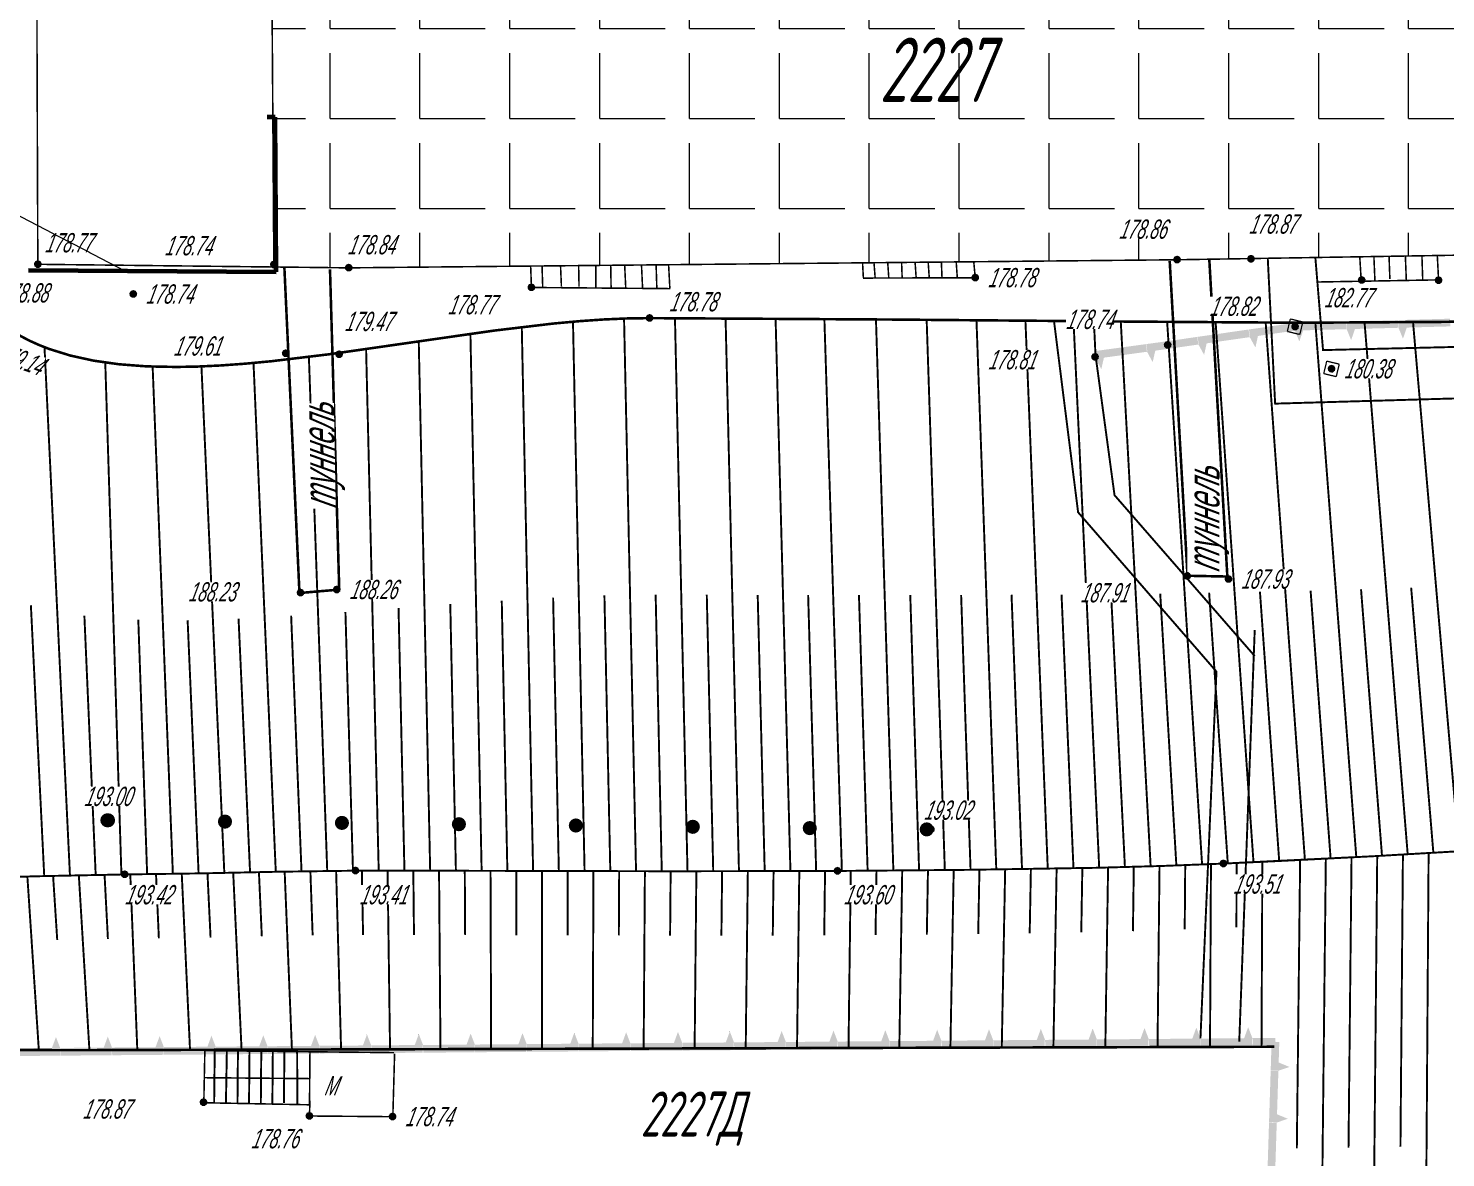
# Model space of a CAD drawing. Header units: millimetres. Extents: x 152217 to 562659, y 54507 to 219294.
# Drawn here: x 560015.8 to 560125.9, y 218945.5 to 219033.3 of the extents above; entities that cross this region are included whole.
import ezdxf

# ---------------------------------------------------------------- set-up
doc = ezdxf.new("R2010")
doc.units = ezdxf.units.MM
for name, pattern in [('Cплошная', [0]), ('Cплошная_0.50', [0]), ('Пунктирная 1_0.50', [0.5, 0, -0.5]), ('Штриховая 2_0.50', [2, 1, -1])]:
    doc.linetypes.add(name, pattern=pattern)
doc.layers.get('0').update_dxf_attribs({"lineweight": 18})
doc.layers.add('OSN', color=7, linetype='Continuous', lineweight=60)
doc.layers.add('Эл.кабель', color=2, linetype='Continuous', lineweight=50)
for name, color, linetype in [('Контур здания', 7, 'Continuous'), ('Рельеф', 7, 'Continuous'), ('Стенки подпорные отвес. (каменные_ бетонные_ железобетонные)', 7, 'Continuous'), ('Столбы железобетонные', 7, 'Continuous'), ('Фермы железобетонные', 7, 'Continuous')]:
    doc.layers.add(name, color=color, linetype=linetype)
doc.styles.get("Standard").update_dxf_attribs({"font": 'simplex.shx', "width": 0.6, "oblique": 15})

# ---------------------------------------------------------------- blocks, each defined once
blk = doc.blocks.new('26 - 108.1.1 опоры  жб d-1.0')
at = {"true_color": 0xffffff}
blk.add_hatch(color=7, dxfattribs=at).paths.add_polyline_path([(-0.00002, 0.5), (-0.25, 0.43302), (-0.43302, 0.25002), (-0.5, 0.00002), (-0.43302, -0.24998), (-0.25002, -0.433), (-0.00002, -0.5), (0.24998, -0.433), (0.433, -0.25), (0.5, 0), (0.433, 0.25), (0.25, 0.43302)])
at = {"color": 7, "linetype": 'Continuous', "lineweight": 0, "const_width": 0.1, "flags": 128}
for points in [[(0, 0.5), (0.191342, 0.46194), (0.353553, 0.353553), (0.46194, 0.191342), (0.5, 0), (0.46194, -0.191342), (0.353553, -0.353553), (0.191342, -0.46194), (0, -0.5), (-0.191342, -0.46194), (-0.353553, -0.353553), (-0.46194, -0.191342), (-0.5, 0), (-0.46194, 0.191342), (-0.353553, 0.353553), (-0.191342, 0.46194), (0, 0.5)], [(0, 0.05), (0.043301, 0.025), (0.043301, -0.025), (0, -0.05), (-0.043301, -0.025), (-0.043301, 0.025), (0, 0.05)]]:
    blk.add_lwpolyline(points, close=True, dxfattribs=at)
at = {"color": 7, "linetype": 'Continuous', "lineweight": 0, "true_color": 0xffffff, "const_width": 0.02, "flags": 128}
blk.add_lwpolyline([(0, 0.5), (-0.25, 0.433013), (-0.433013, 0.25), (-0.5, 0), (-0.433013, -0.25), (-0.25, -0.433013), (0, -0.5), (0.25, -0.433013), (0.433013, -0.25), (0.5, 0), (0.433013, 0.25), (0.25, 0.433013), (0, 0.5)], close=True, dxfattribs=at)
blk = doc.blocks.new('27 - 108.1.2 фермы  ж.б.')
blk.add_hatch(color=7).paths.add_polyline_path([(0, 0.05), (-0.05, 0), (0, -0.05), (0.05, 0)])
at = {"color": 7, "linetype": 'Continuous', "lineweight": 0, "const_width": 0.1, "flags": 128}
for points in [[(-0.5, 0.5), (-0.5, -0.5)], [(0.5, 0.5), (-0.5, 0.5)], [(0.5, -0.5), (0.5, 0.5)], [(-0.5, -0.5), (0.5, -0.5)]]:
    blk.add_lwpolyline(points, dxfattribs=at)
at = {"color": 7, "linetype": 'Continuous', "lineweight": 0, "const_width": 0.02, "flags": 128}
blk.add_lwpolyline([(0, 0.05), (-0.05, 0), (0, -0.05), (0.05, 0), (0, 0.05)], close=True, dxfattribs=at)
blk = doc.blocks.new('118 - 330 отм высот')
blk.add_hatch(color=7).paths.add_polyline_path([(0.098, 0.12), (0.002, 0.155), (-0.095, 0.121), (-0.146, 0.032), (-0.129, -0.069), (-0.05, -0.135), (0.052, -0.136), (0.131, -0.07), (0.149, 0.031)])
at = {"color": 7, "linetype": 'Continuous', "lineweight": 0, "const_width": 0.01, "flags": 128}
blk.add_lwpolyline([(0.098, 0.12), (0.002, 0.155), (-0.095, 0.121), (-0.146, 0.032), (-0.129, -0.069), (-0.05, -0.135), (0.052, -0.136), (0.131, -0.07), (0.149, 0.031), (0.098, 0.12)], close=True, dxfattribs=at)

msp = doc.modelspace()

# ---------------------------------------------------------------- hatches: boundary and pattern name
at = {"lineweight": 20}
h = msp.add_hatch(dxfattribs=at)
h.set_pattern_fill('ANGLE', color=1)
h.set_pattern_definition([(0, (551971.541, 214737.457), (0, 6.985), [5.08, -1.905]), (90, (551971.541, 214737.457), (-6.985, 4e-16), [5.08, -1.905])])
h.paths.add_polyline_path([(560034.5906, 219052.7808), (560034.8455, 219015.2052), (560035.0437, 219015.1323), (560035.1457, 219014.9543), (560035.1016, 219014.7086), (560040.3404, 219014.6488), (560040.4786, 219014.8865), (560040.6716, 219014.9561), (560040.8642, 219014.8853), (560041, 219014.6483), (560104.7145, 219015.2698), (560104.8568, 219015.5144), (560105.0499, 219015.584), (560105.2425, 219015.5132), (560105.377, 219015.2784), (560110.4734, 219015.3615), (560110.6002, 219015.5796), (560110.7933, 219015.6491), (560110.9859, 219015.5783), (560111.1043, 219015.3718), (560139.1158, 219015.8284), (560139.2593, 219016.0752), (560139.452, 219016.1446), (560139.5689, 219028.0433), (560139.4706, 219028.0436), (560139.3138, 219028.176), (560139.2788, 219028.3782), (560139.382, 219028.5556), (560139.5653, 219028.6217), (560139.0705, 219052.6829), (560138.9639, 219052.6832), (560138.6437, 219052.9536), (560123.4606, 219052.9451), (560123.4355, 219052.8051), (560123.2778, 219052.6737), (560123.0726, 219052.6743), (560122.7531, 219052.9441)])
h.paths.add_polyline_path([(560108.7372, 219048.3422), (560112.818, 219048.2588), (560112.8829, 219051.4328), (560108.8021, 219051.5162)], flags=24)
h.paths.add_polyline_path([(560085.4836, 219040.0887), (560090.3692, 219040.2374), (560090.2726, 219043.4105), (560085.387, 219043.2618)], flags=24)
h.paths.add_polyline_path([(560129.7043, 219049.5273), (560140.5302, 219049.5273), (560140.5302, 219052.6134), (560129.7043, 219052.6134)], flags=9)
h.paths.add_polyline_path([(560100.0188, 219016.0968), (560110.7467, 219016.0968), (560110.7467, 219019.1829), (560100.0188, 219019.1829)], flags=24)
h.paths.add_polyline_path([(560025.8667, 219049.5273), (560036.5947, 219049.5273), (560036.5947, 219052.6134), (560025.8667, 219052.6134)], flags=9)
h.paths.add_polyline_path([(560130.4864, 219026.7405), (560141.3123, 219026.7405), (560141.3123, 219029.8266), (560130.4864, 219029.8266)], flags=9)
h.paths.add_polyline_path([(560113.662, 219048.6522), (560124.4879, 219048.6522), (560124.4879, 219051.7383), (560113.662, 219051.7383)], flags=24)
h.paths.add_polyline_path([(560110.1303, 219016.4959), (560120.9562, 219016.4959), (560120.9562, 219019.5821), (560110.1303, 219019.5821)], flags=24)
h.paths.add_polyline_path([(560040.08, 219014.8909), (560051.0038, 219014.8909), (560051.0038, 219017.977), (560040.08, 219017.977)], flags=24)
h.paths.add_polyline_path([(560025.8638, 219014.8145), (560036.7877, 219014.8145), (560036.7877, 219017.9006), (560025.8638, 219017.9006)], flags=9)
at = {"layer": 'Стенки подпорные отвес. (каменные_ бетонные_ железобетонные)'}
for points in [[(560122.2828, 219009.9864), (560122.2642, 219009.9789), (560122.5857, 219009.1872), (560122.6057, 219009.1378), (560122.6231, 219009.1883), (560122.8667, 219009.8952), (560122.9015, 219009.996), (560122.9039, 219010.0031), (560126.2813, 219010.0941), (560126.2652, 219010.6939), (560122.2666, 219010.5862), (560122.2822, 219010.0064), (560122.2635, 219010.0059), (560122.2534, 219010.0056), (560122.2642, 219009.9789)], [(560106.7292, 219008.7079), (560106.7107, 219008.7052), (560106.7006, 219008.7038), (560106.7145, 219008.6785), (560107.1255, 219007.9294), (560107.1511, 219007.8827), (560107.1625, 219007.9347), (560107.3226, 219008.6652), (560107.3454, 219008.7693), (560107.3471, 219008.7766), (560110.6912, 219009.2581), (560110.6057, 219009.852), (560106.6465, 219009.282)], [(560110.7198, 219009.2622), (560110.7022, 219009.2526), (560110.7517, 219009.1717), (560110.9251, 219008.8879), (560110.7022, 219009.2526), (560111.1132, 219008.5035), (560111.1307, 219008.5132), (560111.1132, 219008.5035), (560111.1388, 219008.4568), (560111.1502, 219008.5089), (560111.3103, 219009.2393), (560111.3332, 219009.3435), (560111.3136, 219009.3477), (560111.3332, 219009.3435), (560111.3348, 219009.3508), (560114.2626, 219009.7723), (560114.1861, 219010.3037), (560114.1771, 219010.3662), (560110.6343, 219009.8561), (560110.7169, 219009.282), (560110.6984, 219009.2794), (560110.6884, 219009.2779), (560110.7022, 219009.2526)], [(560114.2274, 219009.7894), (560114.2281, 219009.7655), (560114.2293, 219009.7187), (560114.2295, 219009.7124), (560114.5309, 219008.9702), (560114.5509, 219008.9208), (560114.5683, 219008.9712), (560114.8119, 219009.6781), (560114.8466, 219009.779), (560114.8491, 219009.7861), (560118.2265, 219009.8771), (560118.2103, 219010.4769), (560114.2118, 219010.3692)], [(560118.2548, 219009.8979), (560118.2361, 219009.8974), (560118.226, 219009.8971), (560118.2368, 219009.8704), (560118.2766, 219009.7841), (560118.416, 219009.4822), (560118.2368, 219009.8704), (560118.5583, 219009.0787), (560118.5783, 219009.0293), (560118.5957, 219009.0797), (560118.8393, 219009.7866), (560118.8741, 219009.8875), (560118.8765, 219009.8946), (560122.2539, 219009.9856), (560122.2377, 219010.5854), (560118.2392, 219010.4777)], [(560098.7457, 219007.602), (560098.7492, 219007.5757), (560098.7511, 219007.5624), (560098.7552, 219007.532), (560098.756, 219007.5258), (560099.136, 219006.8205), (560099.1613, 219006.7736), (560099.1731, 219006.8256), (560099.1536, 219006.83), (560099.1731, 219006.8256), (560099.3387, 219007.5548), (560099.3624, 219007.6587), (560099.364, 219007.666), (560102.7118, 219008.1221), (560102.6308, 219008.7166), (560098.6674, 219008.1767)], [(560104.3164, 219008.6434), (560104.3243, 219008.5887), (560104.3591, 219008.3465), (560106.7035, 219008.684), (560106.618, 219009.2779), (560104.2748, 219008.9405), (560102.6594, 219008.7205), (560102.7376, 219008.1458), (560102.7381, 219008.1421), (560102.7403, 219008.1259), (560102.7376, 219008.1458), (560102.7191, 219008.1432), (560102.7091, 219008.1419), (560102.7227, 219008.1165), (560103.128, 219007.3643), (560103.1456, 219007.3738), (560103.128, 219007.3643), (560103.1532, 219007.3173), (560103.1651, 219007.3693), (560103.3307, 219008.0985), (560103.3543, 219008.2025), (560103.356, 219008.2098), (560104.3569, 219008.3461), (560104.3238, 219008.5886)], [(560106.2318, 218954.7377), (560102.8533, 218954.7099), (560102.8582, 218954.11), (560106.8581, 218954.1428), (560106.8533, 218954.7228), (560106.8721, 218954.7229), (560106.8822, 218954.723), (560106.8719, 218954.75), (560106.5653, 218955.5475), (560106.5462, 218955.5973), (560106.5278, 218955.5472), (560106.2711, 218954.8449), (560106.2344, 218954.7447)], [(560110.8821, 218954.7559), (560110.9008, 218954.756), (560110.9109, 218954.7561), (560110.9006, 218954.783), (560110.594, 218955.5805), (560110.5754, 218955.5734), (560110.594, 218955.5805), (560110.5749, 218955.6303), (560110.5566, 218955.5802), (560110.2998, 218954.878), (560110.2631, 218954.7778), (560110.2606, 218954.7708), (560106.882, 218954.743), (560106.887, 218954.143), (560110.8868, 218954.1759)], [(560018.2213, 218953.9951), (560018.24, 218953.9953), (560018.2502, 218953.9954), (560018.2398, 218954.0223), (560017.9333, 218954.8198), (560017.9146, 218954.8126), (560017.9333, 218954.8198), (560017.9141, 218954.8696), (560017.8958, 218954.8195), (560017.639, 218954.1173), (560017.6024, 218954.0171), (560017.6212, 218954.0102), (560017.6024, 218954.0171), (560017.5998, 218954.01), (560014.2213, 218953.9823), (560014.2262, 218953.3823), (560018.2261, 218953.4152)], [(560021.6285, 218954.0431), (560018.25, 218954.0154), (560018.2549, 218953.4154), (560022.2548, 218953.4482), (560022.25, 218954.0282), (560022.2688, 218954.0284), (560022.2789, 218954.0284), (560022.2686, 218954.0554), (560021.962, 218954.8529), (560021.9429, 218954.9027), (560021.9245, 218954.8526), (560021.6678, 218954.1503), (560021.6311, 218954.0501)], [(560026.2788, 218954.0613), (560026.2975, 218954.0614), (560026.3076, 218954.0615), (560026.2973, 218954.0885), (560026.2591, 218954.1754), (560026.223, 218954.2577), (560026.2973, 218954.0885), (560025.9907, 218954.886), (560025.9716, 218954.9358), (560025.9533, 218954.8857), (560025.6965, 218954.1834), (560025.6598, 218954.0832), (560025.6573, 218954.0762), (560022.2787, 218954.0484), (560022.2837, 218953.4485), (560026.2835, 218953.4813)], [(560029.686, 218954.1093), (560026.3075, 218954.0815), (560026.3124, 218953.4815), (560030.3123, 218953.5144), (560030.3075, 218954.0944), (560030.3262, 218954.0945), (560030.3364, 218954.0946), (560030.326, 218954.1215), (560030.0195, 218954.919), (560030.0003, 218954.9688), (560029.982, 218954.9187), (560029.7252, 218954.2165), (560029.6886, 218954.1163)], [(560034.3362, 218954.1274), (560034.3361, 218954.1468), (560034.3361, 218954.1474), (560034.3362, 218954.1274), (560034.355, 218954.1276), (560034.3651, 218954.1277), (560034.3547, 218954.1546), (560034.0482, 218954.9521), (560034.0295, 218954.9449), (560034.0482, 218954.9521), (560034.029, 218955.0019), (560034.0107, 218954.9518), (560033.7539, 218954.2496), (560033.7173, 218954.1494), (560033.7147, 218954.1423), (560030.3362, 218954.1146), (560030.3411, 218953.5146), (560034.341, 218953.5475)], [(560037.7435, 218954.1754), (560034.3649, 218954.1477), (560034.3699, 218953.5477), (560038.3697, 218953.5805), (560038.365, 218954.1605), (560038.3837, 218954.1607), (560038.3938, 218954.1607), (560038.3835, 218954.1877), (560038.0769, 218954.9852), (560038.0578, 218955.035), (560038.0395, 218954.9849), (560037.7827, 218954.2826), (560037.746, 218954.1825)], [(560042.3937, 218954.1936), (560042.4124, 218954.1937), (560042.4226, 218954.1938), (560042.4122, 218954.2208), (560042.1056, 218955.0183), (560042.087, 218955.0111), (560042.0682, 218955.018), (560041.8114, 218954.3157), (560041.7748, 218954.2155), (560041.7722, 218954.2085), (560038.3937, 218954.1807), (560038.3986, 218953.5808), (560042.3985, 218953.6136)], [(560042.0682, 218955.018), (560042.087, 218955.0111), (560042.1056, 218955.0183), (560042.0865, 218955.0681)], [(560045.8009, 218954.2416), (560042.4224, 218954.2138), (560042.4273, 218953.6138), (560046.4272, 218953.6467), (560046.4224, 218954.2267), (560046.4411, 218954.2268), (560046.4513, 218954.2269), (560046.4409, 218954.2538), (560046.4223, 218954.2467), (560046.4409, 218954.2538), (560046.4028, 218954.3408), (560046.269, 218954.6453), (560046.4409, 218954.2538), (560046.1344, 218955.0513), (560046.1157, 218955.0442), (560046.0969, 218955.051), (560045.8401, 218954.3488), (560045.8035, 218954.2486)], [(560046.0969, 218955.051), (560046.1157, 218955.0442), (560046.1344, 218955.0513), (560046.1152, 218955.1011)], [(560050.4511, 218954.2597), (560050.4699, 218954.2599), (560050.48, 218954.26), (560050.4697, 218954.2869), (560050.4315, 218954.3738), (560050.2977, 218954.6784), (560050.4697, 218954.2869), (560050.1631, 218955.0844), (560050.144, 218955.1342), (560050.1256, 218955.0841), (560049.8689, 218954.3819), (560049.8322, 218954.2817), (560049.8296, 218954.2746), (560046.4511, 218954.2469), (560046.456, 218953.6469), (560050.4559, 218953.6798)], [(560053.8584, 218954.3077), (560050.4798, 218954.28), (560050.4848, 218953.68), (560054.4846, 218953.7128), (560054.4799, 218954.2928), (560054.4986, 218954.293), (560054.5087, 218954.293), (560054.4984, 218954.32), (560054.4602, 218954.4069), (560054.3265, 218954.7115), (560054.4984, 218954.32), (560054.1918, 218955.1175), (560054.1727, 218955.1673), (560054.1544, 218955.1172), (560053.8976, 218954.4149), (560053.8609, 218954.3148)], [(560058.5086, 218954.3259), (560058.5273, 218954.326), (560058.5375, 218954.3261), (560058.5271, 218954.3531), (560058.5084, 218954.3459), (560058.5271, 218954.3531), (560058.4889, 218954.44), (560058.3552, 218954.7446), (560058.5271, 218954.3531), (560058.2206, 218955.1506), (560058.2019, 218955.1434), (560058.1831, 218955.1503), (560057.9263, 218954.448), (560057.8897, 218954.3478), (560057.8871, 218954.3408), (560054.5086, 218954.313), (560054.5135, 218953.7131), (560058.5134, 218953.7459)], [(560058.1831, 218955.1503), (560058.2019, 218955.1434), (560058.2206, 218955.1506), (560058.2014, 218955.2004)], [(560061.9158, 218954.3739), (560058.5373, 218954.3461), (560058.5422, 218953.7461), (560062.5421, 218953.779), (560062.5373, 218954.359), (560062.5561, 218954.3591), (560062.5662, 218954.3592), (560062.5558, 218954.3861), (560062.5177, 218954.4731), (560062.3839, 218954.7776), (560062.5558, 218954.3861), (560062.2493, 218955.1836), (560062.2301, 218955.2334), (560062.2118, 218955.1833), (560061.955, 218954.4811), (560061.9184, 218954.3809)], [(560066.5661, 218954.392), (560066.5848, 218954.3922), (560066.5949, 218954.3923), (560066.5846, 218954.4192), (560066.278, 218955.2167), (560066.2589, 218955.2665), (560066.2406, 218955.2164), (560065.9838, 218954.5142), (560065.9471, 218954.414), (560065.9659, 218954.4071), (560065.9471, 218954.414), (560065.9446, 218954.4069), (560062.566, 218954.3792), (560062.571, 218953.7792), (560066.5708, 218953.8121)], [(560069.9733, 218954.44), (560066.5948, 218954.4123), (560066.5997, 218953.8123), (560070.5996, 218953.8451), (560070.5948, 218954.4251), (560070.6135, 218954.4253), (560070.6237, 218954.4253), (560070.6133, 218954.4523), (560070.5946, 218954.4451), (560070.6133, 218954.4523), (560070.3067, 218955.2498), (560070.2881, 218955.2426), (560070.2693, 218955.2495), (560070.0125, 218954.5472), (560069.9759, 218954.4471)], [(560070.2693, 218955.2495), (560070.2881, 218955.2426), (560070.3067, 218955.2498), (560070.2876, 218955.2996)], [(560074.6235, 218954.4582), (560074.6422, 218954.4583), (560074.6524, 218954.4584), (560074.642, 218954.4854), (560074.6234, 218954.4782), (560074.642, 218954.4854), (560074.3355, 218955.2829), (560074.3163, 218955.3327), (560074.298, 218955.2826), (560074.0412, 218954.5803), (560074.0046, 218954.4801), (560074.002, 218954.4731), (560070.6235, 218954.4453), (560070.6284, 218953.8454), (560074.6283, 218953.8782)], [(560078.0307, 218954.5062), (560074.6522, 218954.4784), (560074.6571, 218953.8784), (560078.657, 218953.9113), (560078.6522, 218954.4913), (560078.671, 218954.4914), (560078.6811, 218954.4915), (560078.6708, 218954.5184), (560078.3642, 218955.3159), (560078.3451, 218955.3657), (560078.3267, 218955.3156), (560078.3455, 218955.3088), (560078.3267, 218955.3156), (560078.07, 218954.6134), (560078.0333, 218954.5132)], [(560082.681, 218954.5243), (560082.6997, 218954.5245), (560082.7098, 218954.5246), (560082.6995, 218954.5515), (560082.6808, 218954.5443), (560082.6995, 218954.5515), (560082.3929, 218955.349), (560082.3738, 218955.3988), (560082.3555, 218955.3487), (560082.0987, 218954.6465), (560082.062, 218954.5463), (560082.0808, 218954.5394), (560082.062, 218954.5463), (560082.0595, 218954.5392), (560078.6809, 218954.5115), (560078.6859, 218953.9115), (560082.6857, 218953.9444)], [(560086.0882, 218954.5723), (560082.7097, 218954.5446), (560082.7146, 218953.9446), (560086.7145, 218953.9774), (560086.7097, 218954.5574), (560086.7284, 218954.5576), (560086.7386, 218954.5576), (560086.7282, 218954.5846), (560086.4217, 218955.3821), (560086.4025, 218955.4319), (560086.3842, 218955.3818), (560086.403, 218955.3749), (560086.3842, 218955.3818), (560086.1274, 218954.6795), (560086.0908, 218954.5794)], [(560090.7384, 218954.5905), (560090.7572, 218954.5906), (560090.7673, 218954.5907), (560090.7569, 218954.6177), (560090.4504, 218955.4152), (560090.4312, 218955.465), (560090.4129, 218955.4149), (560090.1561, 218954.7126), (560090.1195, 218954.6124), (560090.1169, 218954.6054), (560086.7384, 218954.5776), (560086.7433, 218953.9777), (560090.7432, 218954.0105)], [(560094.1457, 218954.6385), (560090.7671, 218954.6107), (560090.7721, 218954.0107), (560094.7719, 218954.0436), (560094.7672, 218954.6236), (560094.7859, 218954.6237), (560094.796, 218954.6238), (560094.7857, 218954.6507), (560094.7475, 218954.7377), (560094.7114, 218954.82), (560094.7857, 218954.6507), (560094.4791, 218955.4482), (560094.46, 218955.498), (560094.4417, 218955.4479), (560094.4604, 218955.4411), (560094.4417, 218955.4479), (560094.1849, 218954.7457), (560094.1482, 218954.6455)], [(560098.7959, 218954.6566), (560098.8146, 218954.6568), (560098.8248, 218954.6569), (560098.8144, 218954.6838), (560098.7957, 218954.6766), (560098.8144, 218954.6838), (560098.5078, 218955.4813), (560098.4887, 218955.5311), (560098.4704, 218955.481), (560098.2136, 218954.7788), (560098.177, 218954.6786), (560098.1744, 218954.6715), (560094.7959, 218954.6438), (560094.8008, 218954.0438), (560098.8007, 218954.0767)], [(560102.8246, 218954.6897), (560102.8433, 218954.6899), (560102.8535, 218954.6899), (560102.8431, 218954.7169), (560102.8245, 218954.7097), (560102.8431, 218954.7169), (560102.5366, 218955.5144), (560102.5179, 218955.5072), (560102.5366, 218955.5144), (560102.5174, 218955.5642), (560102.4991, 218955.5141), (560102.2423, 218954.8118), (560102.2057, 218954.7117), (560102.2031, 218954.7046), (560098.8246, 218954.6769), (560098.8295, 218954.0769), (560102.8294, 218954.1097)], [(560112.3862, 218954.1882), (560112.3257, 218952.2841), (560112.9054, 218952.2657), (560112.9048, 218952.247), (560112.9045, 218952.2369), (560112.9318, 218952.2461), (560112.9254, 218952.2651), (560112.9318, 218952.2461), (560113.0202, 218952.2808), (560113.296, 218952.389), (560112.9318, 218952.2461), (560113.7409, 218952.5206), (560113.7914, 218952.5377), (560113.7421, 218952.558), (560113.0507, 218952.8427), (560112.952, 218952.8833), (560112.9451, 218952.8861), (560112.9958, 218954.4812), (560112.6959, 218954.4907), (560112.6935, 218954.7907), (560110.9108, 218954.7761), (560110.9157, 218954.1761)], [(560112.7974, 218948.2383), (560112.8039, 218948.2193), (560112.8923, 218948.254), (560113.168, 218948.3622), (560112.8039, 218948.2193), (560113.613, 218948.4938), (560113.6635, 218948.5109), (560113.6142, 218948.5312), (560112.9228, 218948.8158), (560112.8241, 218948.8565), (560112.8172, 218948.8593), (560112.9245, 218952.2362), (560112.3248, 218952.2553), (560112.1977, 218948.2573), (560112.7775, 218948.2389), (560112.7959, 218948.2383), (560112.7974, 218948.2383), (560112.7775, 218948.2389), (560112.7769, 218948.2202), (560112.7765, 218948.21), (560112.8039, 218948.2193), (560112.7974, 218948.2383)], [(560112.6495, 218944.2121), (560112.6489, 218944.1933), (560112.6486, 218944.1832), (560112.6759, 218944.1925), (560113.4851, 218944.4669), (560113.5356, 218944.4841), (560113.4863, 218944.5044), (560112.7948, 218944.789), (560112.6962, 218944.8296), (560112.6892, 218944.8325), (560112.7965, 218948.2094), (560112.1968, 218948.2285), (560112.0698, 218944.2305)]]:
    msp.add_hatch(color=7, dxfattribs=at).paths.add_polyline_path(points)

# ---------------------------------------------------------------- linework, layer by layer
at = {"layer": 'OSN', "color": 6}
msp.add_line((560034.9394, 219026.35), (560034.3316, 219026.3455), dxfattribs=at)
at = {"layer": 'Контур здания', "color": 7, "linetype": 'Cплошная_0.50', "lineweight": 0, "const_width": 0.12, "flags": 128}
msp.add_lwpolyline([(560016.5047, 219014.9209), (560040.6682, 219014.6451), (560105.0464, 219015.2731), (560139.4489, 219015.8338), (560139.5716, 219028.3142), (560139.0649, 219052.9538), (560123.1736, 219052.9449), (560016.3687, 219052.7471), (560016.5047, 219014.9209)], close=True, dxfattribs=at)
for points in [[(560034.8476, 219014.8921), (560034.5902, 219052.8463)], [(560080.6679, 219013.8494), (560080.6029, 219015.0743)], [(560089.2458, 219015.1507), (560089.3602, 219013.8755), (560080.6388, 219013.8485)], [(560081.4891, 219015.0899), (560081.585, 219013.8576)], [(560082.5607, 219015.0611), (560082.6405, 219013.898)], [(560083.6397, 219015.0631), (560083.6812, 219013.8765)], [(560084.6878, 219015.0725), (560084.7676, 219013.9094)], [(560085.705, 219015.0894), (560085.7848, 219013.9263)], [(560086.7296, 219015.1371), (560086.7798, 219013.8505)], [(560087.8865, 219015.0551), (560087.9663, 219013.892)], [(560115.9654, 219013.5441), (560125.3725, 219013.7097), (560125.2745, 219015.6067)], [(560119.2453, 219015.5524), (560119.3622, 219013.6245)], [(560120.3469, 219015.525), (560120.426, 219013.659)], [(560121.5225, 219015.5854), (560121.5885, 219013.7752)], [(560122.7918, 219015.5968), (560122.8648, 219013.7058)], [(560124.08, 219015.5773), (560124.1401, 219013.7422)], [(560054.8706, 219013.1212), (560054.8097, 219014.7662)], [(560055.6939, 219014.7819), (560055.7474, 219013.106)], [(560057.1318, 219014.7948), (560057.2001, 219013.1806)], [(560058.5388, 219014.8152), (560058.569, 219013.1775)], [(560059.8768, 219014.8196), (560059.8773, 219013.0586)], [(560061.0299, 219014.8684), (560061.0612, 219013.1)], [(560062.1139, 219014.9012), (560062.1994, 219013.0872)], [(560063.421, 219014.913), (560063.5066, 219013.099)], [(560064.5593, 219014.9002), (560064.614, 219013.0936)], [(560065.627, 219013.042), (560065.5288, 219014.9243)], [(560054.8633, 219013.1189), (560065.6649, 219013.0297)], [(560044.181, 218953.6495), (560029.4864, 218953.8084), (560029.4069, 218949.7574)], [(560037.6555, 218953.6551), (560037.62, 218949.5727)], [(560044.1015, 218948.8043), (560044.2337, 218953.5624)], [(560037.62, 218951.6317), (560029.4196, 218951.7027)], [(560029.3275, 218949.7574), (560037.5883, 218949.5986)], [(560037.6107, 218948.7266), (560037.6614, 218949.9255)], [(560044.0723, 218948.6727), (560037.6107, 218948.7266)]]:
    msp.add_lwpolyline(points, dxfattribs=at)
at = {"layer": 'Рельеф', "color": 7, "linetype": 'Cплошная_0.50', "lineweight": 0, "const_width": 0.15, "flags": 128}
for points in [[(559965.6628, 219034.6393), (559965.6692, 219034.5502), (559965.695, 219034.1948), (559966.3529, 219025.4255), (559966.7735, 219020.5004), (559967.188, 219016.3127), (559967.7023, 219012.0241), (559968.2372, 219008.5405), (559968.9177, 219004.8464), (559969.5509, 219001.7658), (559970.3976, 218998.2206), (559970.8408, 218996.6027), (559971.3012, 218995.0731), (559971.8641, 218993.3876), (559972.4557, 218991.8058), (559973.0783, 218990.3221), (559973.7333, 218988.933), (559974.4665, 218987.5486), (559975.3107, 218986.1045), (559976.2587, 218984.6131), (559977.2998, 218983.091), (559978.3199, 218981.692), (559979.3929, 218980.3022), (559980.5032, 218978.9421), (559981.6312, 218977.6356), (559982.7153, 218976.4501), (559983.7751, 218975.3604), (559984.7896, 218974.3878), (559985.7388, 218973.5518), (559986.6672, 218972.8164), (559987.659, 218972.1113), (559988.7094, 218971.4401), (559989.8128, 218970.8064), (559990.9226, 218970.2335), (559992.0694, 218969.7022), (559993.2462, 218969.2158), (559994.4456, 218968.7774), (559995.6458, 218968.394), (559996.8524, 218968.063), (559998.0573, 218967.7863), (559999.2526, 218967.5661), (560000.4922, 218967.4136), (560002.0676, 218967.3021), (560003.9859, 218967.2312), (560006.265, 218967.2), (560010.2176, 218967.2236), (560015.434, 218967.3318), (560017.1388, 218967.3753), (560023.2545, 218967.4998), (560029.2321, 218967.5835), (560032.1563, 218967.6458), (560035.2093, 218967.7106), (560041.187, 218967.7924), (560051.3355, 218967.782), (560053.7985, 218967.7752), (560065.8245, 218967.7477), (560078.6532, 218967.7722), (560081.4007, 218967.794), (560088.6535, 218967.8569), (560098.6531, 218968.014), (560103.8369, 218968.1571), (560108.6452, 218968.3436), (560120.2037, 218968.9103), (560126.8397, 218969.2962), (560132.4347, 218969.68), (560137.8444, 218970.1461), (560139.9412, 218970.3764), (560141.6296, 218970.6047), (560144.8745, 218971.1807), (560148.1357, 218971.916), (560151.3851, 218972.8067), (560154.5317, 218973.8302), (560156.09, 218974.4019), (560157.6007, 218975.0016), (560159.0579, 218975.6271), (560160.4564, 218976.2762), (560161.8659, 218976.9817), (560163.3, 218977.7487), (560164.7402, 218978.5675), (560166.1681, 218979.4276), (560167.6102, 218980.3472), (560169.0031, 218981.2884), (560170.3309, 218982.2404), (560171.5804, 218983.1937), (560172.8188, 218984.2062), (560173.9429, 218985.201), (560174.9436, 218986.1698), (560175.8142, 218987.1064), (560176.5817, 218988.0469), (560177.315, 218989.0756), (560178.0164, 218990.1955), (560178.689, 218991.4116), (560179.2355, 218992.5147), (560179.7677, 218993.6976), (560180.2896, 218994.9691), (560180.8087, 218996.3473), (560181.5715, 218998.5731), (560182.4709, 219001.434), (560183.2645, 219004.2708), (560184.1214, 219007.7927), (560184.9736, 219011.7113), (560185.7733, 219015.7995), (560186.5024, 219020), (560187.0746, 219023.8573), (560187.5677, 219028.1241), (560188.1346, 219034.1006), (560189.1743, 219046.8657), (560189.6285, 219052.8446), (560190.0099, 219057.8574), (560190.2926, 219061.1653), (560190.7554, 219066.0004), (560190.8922, 219067.4018), (560191.4064, 219072.9432), (560191.7083, 219076.9513), (560191.8231, 219079.2034), (560191.8646, 219081.0955), (560191.8334, 219082.6567), (560191.7291, 219083.8998), (560191.5348, 219085.0606), (560191.2494, 219086.2493), (560190.874, 219087.4612), (560190.4105, 219088.6902), (560189.9064, 219089.8346), (560189.3323, 219090.9814), (560188.6915, 219092.1236), (560187.9889, 219093.2527), (560187.2768, 219094.2943), (560186.521, 219095.3075), (560185.7282, 219096.2833), (560184.9065, 219097.2119), (560184.0874, 219098.0446), (560183.1769, 219098.8694), (560182.1751, 219099.6862), (560181.0822, 219100.4948), (560180.0423, 219101.2014), (560178.9314, 219101.9017), (560177.7495, 219102.5958), (560176.4962, 219103.2837), (560174.1985, 219104.441), (560171.6832, 219105.5863), (560168.6536, 219106.8488), (560165.3891, 219108.1145), (560161.1747, 219109.6163), (560157.183, 219110.8881), (560154.8886, 219111.5401), (560152.7269, 219112.0901), (560150.7068, 219112.536), (560148.834, 219112.8765), (560146.8864, 219113.1496), (560144.6375, 219113.3938), (560142.0753, 219113.6106), (560139.1768, 219113.8018), (560133.9145, 219114.0541), (560127.3255, 219114.2699), (560121.7269, 219114.4136), (560115.469, 219114.5769), (560109.4173, 219114.7269), (560101.942, 219114.8656), (560085.7271, 219115.0714), (560069.9853, 219115.1794), (560054.5729, 219115.2018), (560039.1602, 219115.128), (560032.1411, 219115.0358), (560026.6287, 219114.9082), (560022.9545, 219114.8015), (560015.9536, 219114.5871), (560010.1112, 219114.3378), (560005.2869, 219114.0322), (560002.6503, 219113.8041), (560000.2792, 219113.5452), (559998.1572, 219113.2535), (559996.2753, 219112.928), (559995.3759, 219112.7537), (559991.308, 219111.9446), (559988.3, 219111.2714), (559986.0675, 219110.696), (559984.0464, 219110.0956), (559982.1973, 219109.4584), (559980.5034, 219108.7786), (559978.6257, 219107.8821), (559977.7631, 219107.4052), (559976.9498, 219106.9086), (559976.1849, 219106.3913), (559975.4677, 219105.8532), (559974.7978, 219105.2939), (559974.1747, 219104.7128), (559972.9205, 219103.3589), (559971.6672, 219101.7752), (559970.4309, 219099.9821), (559969.2301, 219098.0064), (559968.1162, 219095.9426), (559967.0717, 219093.7694), (559966.1137, 219091.5223), (559965.2579, 219089.238), (559964.4953, 219086.8767), (559963.8683, 219084.5515), (559963.3862, 219082.2968), (559963.055, 219080.1407), (559962.9528, 219079.0744), (559962.8823, 219077.823), (559962.8364, 219074.7633), (559962.9173, 219070.9576), (559963.1251, 219066.3919), (559963.6522, 219058.3952), (559964.4781, 219048.3013), (559964.9699, 219042.746), (559965.6602, 219034.674)], [(560139.6338, 219004.8692), (560112.6706, 219004.0912), (560112.0943, 219015.4459)], [(560139.6996, 219008.8059), (560116.3942, 219008.2528), (560115.7942, 219015.464)], [(560137.563, 218970.1181), (560132.4347, 218969.68), (560126.8397, 218969.2962), (560120.2037, 218968.9103), (560112.7107, 218968.5314)], [(560112.677, 218968.5298), (560108.6452, 218968.3436), (560103.8369, 218968.1571), (560098.6531, 218968.014), (560088.6535, 218967.8569), (560081.4007, 218967.794), (560078.6532, 218967.7722), (560065.8245, 218967.7477), (560053.7985, 218967.7752), (560051.3355, 218967.782), (560041.187, 218967.7924), (560035.2093, 218967.7106), (560032.1563, 218967.6458), (560029.2321, 218967.5835), (560023.2545, 218967.4998), (560017.1388, 218967.3753), (560015.434, 218967.3318), (560010.2176, 218967.2236), (560006.265, 218967.2), (560006.05, 218967.2012)], [(560030.255, 218953.8223), (560030.2086, 218949.772)], [(560031.198, 218953.8155), (560031.1248, 218949.7296)], [(560032.0592, 218953.7971), (560032.0225, 218949.7296)], [(560032.957, 218953.7788), (560032.9203, 218949.693)], [(560033.8731, 218953.7971), (560033.8365, 218949.693)], [(560034.7709, 218953.7605), (560034.7342, 218949.6746)], [(560035.6687, 218953.7422), (560035.632, 218949.7479)], [(560036.6581, 218953.7422), (560036.6764, 218949.693)]]:
    msp.add_lwpolyline(points, dxfattribs=at)
at = {"layer": 'Рельеф', "color": 7, "linetype": 'Пунктирная 1_0.50', "lineweight": 0, "const_width": 0.2, "flags": 128}
for points in [[(560003.5674, 219038.3012), (560004.0484, 219035.2061), (560004.5622, 219032.2807), (560005.1088, 219029.5251), (560005.6881, 219026.9401), (560006.4618, 219023.9361), (560007.2861, 219021.2048), (560008.1605, 219018.7479), (560009.0847, 219016.5669), (560009.5652, 219015.5803), (560010.0579, 219014.663), (560010.5628, 219013.8153), (560011.0797, 219013.0371), (560011.6088, 219012.3286), (560012.1498, 219011.6899), (560012.7027, 219011.1209), (560013.2676, 219010.6219), (560013.8669, 219010.1642), (560014.5003, 219009.7378), (560015.1684, 219009.3426), (560015.8713, 219008.9782), (560016.6094, 219008.6447), (560017.3834, 219008.3415), (560019.041, 219007.8259), (560020.8466, 219007.4301), (560022.8104, 219007.1516), (560024.9419, 219006.989), (560027.2569, 219006.941), (560028.9403, 219006.9735), (560030.7285, 219007.0585), (560032.6348, 219007.1968), (560034.6829, 219007.39), (560039.1953, 219007.9341), (560045.4865, 219008.8381), (560045.6692, 219008.8652), (560051.9823, 219009.7694), (560056.5475, 219010.3128), (560058.617, 219010.5026), (560060.543, 219010.6356), (560062.3491, 219010.7135), (560064.0487, 219010.7368), (560082.7238, 219010.6281), (560095.701, 219010.5169), (560101.3988, 219010.4668), (560114.6816, 219010.3784), (560125.2588, 219010.4413), (560135.836, 219010.571), (560141.049, 219010.6488), (560141.8379, 219010.5647), (560141.9488, 219010.5477), (560142.4874, 219010.4814), (560142.8468, 219010.4834), (560143.0287, 219010.5242), (560143.1586, 219010.5985), (560143.2384, 219010.7074), (560143.269, 219010.852), (560143.2091, 219025.066), (560143.2066, 219025.5729), (560143.0897, 219051.0998), (560143.0601, 219061.9877), (560143.0801, 219066.1923), (560143.1701, 219066.654), (560143.3972, 219067.1735), (560143.7633, 219067.7558), (560144.2801, 219068.4197), (560145.3329, 219069.588), (560146.1278, 219070.4666), (560146.4459, 219070.8935), (560146.5762, 219071.1927), (560146.5747, 219071.3028), (560146.5286, 219071.3876), (560146.3001, 219071.4844), (560145.7308, 219071.5), (560144.646, 219071.4498), (560140.7394, 219071.1408), (560136.0751, 219070.7173), (560130.5651, 219070.2175), (560125.0321, 219069.7647), (560121.2194, 219069.5368), (560117.8337, 219069.4417), (560114.0956, 219069.4151), (560106.9642, 219069.5025), (560105.6294, 219069.5278), (560099.8331, 219069.6228), (560094.6925, 219069.6667), (560092.0059, 219069.6874), (560083.3424, 219069.7941), (560078.741, 219069.9019), (560074.6847, 219070.0466), (560070.6069, 219070.2759), (560064.753, 219070.7021), (560062.4613, 219070.8795), (560052.9491, 219071.5841), (560046.5214, 219071.9588), (560041.1378, 219072.1458), (560034.5313, 219072.2187), (560026.3013, 219072.2199), (560017.5371, 219072.1445), (560009.985, 219072.0025), (560006.498, 219071.8952), (560003.793, 219071.7729), (560001.9193, 219071.6379), (560000.8987, 219071.4919), (560000.6239, 219071.3939), (560000.3844, 219071.2499), (560000.1799, 219071.0598), (560000.0103, 219070.8233), (559999.8755, 219070.5403), (559999.7751, 219070.2103), (559999.6768, 219069.4065), (559999.6927, 219068.6677), (559999.7864, 219067.8064), (559999.9587, 219066.8102), (560000.2187, 219065.6274), (560000.6236, 219064.008), (560001.1323, 219061.8963), (560001.2849, 219060.6421), (560001.5389, 219057.5709), (560001.917, 219052.9477), (560002.2736, 219049.0731), (560002.8767, 219043.5157), (560003.5531, 219038.3988)], [(560112.6077, 218954.1072), (560092.8384, 218954.0509), (560049.9611, 218953.9287), (560019.2434, 218953.8412), (560007.9644, 218953.8773)]]:
    msp.add_lwpolyline(points, dxfattribs=at)
at = {"layer": 'Рельеф', "color": 7, "linetype": 'Штриховая 2_0.50', "lineweight": 0, "flags": 128}
for points, const_width in [([(560105.8578, 218990.7615), (560104.4765, 219015.1702)], 0.2), ([(560105.9114, 218990.7137), (560108.9574, 218990.6531), (560107.5564, 219015.2507)], 0.2), ([(560039.6541, 218989.6147), (560036.8392, 218989.3726), (560035.6654, 219014.7155)], 0.2), ([(560039.929, 218989.7156), (560039.213, 219014.5307)], 0.2), ([(560095.486, 219010.4959), (560097.3571, 218995.6467), (560108.1098, 218983.2663), (560106.866, 218954.7667)], 0.15), ([(560111.08, 218984.4776), (560100.188, 218996.9752), (560098.7079, 219007.8794), (560098.5855, 219010.5041)], 0.15), ([(560109.8809, 218954.5131), (560111.0844, 218986.4963)], 0.15)]:
    msp.add_lwpolyline(points, dxfattribs=dict(at, const_width=const_width))
at = {"layer": 'Рельеф', "color": 7, "linetype": 'Cплошная', "lineweight": 0, "const_width": 0.15, "flags": 128}
for points in [[(560062.999, 218967.7522), (560062.0674, 219010.7047)], [(560066.999, 218967.7463), (560066.0246, 219010.731)], [(560070.999, 218967.7454), (560069.9582, 219010.7141)], [(560074.9989, 218967.7526), (560073.8446, 219010.692)], [(560078.9989, 218967.775), (560077.638, 219010.6666)], [(560082.9988, 218967.8065), (560081.6464, 219010.6366)], [(560086.9986, 218967.8405), (560085.5864, 219010.6048)], [(560090.9984, 218967.8835), (560089.4585, 219010.5719)], [(560050.999, 218967.7829), (560050.1273, 219009.515)], [(560054.999, 218967.7719), (560054.1195, 219010.0413)], [(560058.999, 218967.7612), (560058.0986, 219010.4592)], [(560094.998, 218967.9418), (560093.2631, 219010.5385)], [(560098.9971, 218968.0219), (560097.001, 219010.5054)], [(560102.9957, 218968.1302), (560100.6728, 219010.4731)], [(560106.9931, 218968.273), (560104.2794, 219010.4424)], [(560110.9891, 218968.4506), (560108.0455, 219010.4128)], [(560114.9846, 218968.6414), (560111.9357, 219010.3879)], [(560118.9794, 218968.8449), (560115.7978, 219010.3785)], [(560122.9734, 218969.0643), (560119.6214, 219010.394)], [(560126.9662, 218969.3041), (560123.3881, 219010.4233)], [(560019.0024, 218967.4226), (560017.024, 219008.4768)], [(560046.999, 218967.7926), (560046.1112, 219008.9308)], [(560023.0016, 218967.4981), (560021.7463, 219007.2851)], [(560038.9991, 218967.7733), (560037.5725, 219007.7234)], [(560042.999, 218967.7966), (560042.0192, 219008.3283)], [(560027.0014, 218967.5424), (560025.4281, 219006.9688)], [(560031.0006, 218967.6206), (560029.2224, 219006.9837)], [(560034.9997, 218967.7064), (560033.2686, 219007.2521)], [(560120.9765, 218968.9524), (560119.3459, 218989.6682)], [(560124.97, 218969.1813), (560123.2418, 218989.7944)], [(560052.999, 218967.7774), (560052.5622, 218988.7829)], [(560056.999, 218967.7664), (560056.5547, 218989.0169)], [(560060.999, 218967.7564), (560060.5416, 218989.1823)], [(560064.999, 218967.7488), (560064.5235, 218989.2428)], [(560068.999, 218967.7451), (560068.4972, 218989.2342)], [(560072.999, 218967.7477), (560072.4544, 218989.2256)], [(560076.9989, 218967.7611), (560076.3749, 218989.2204)], [(560080.9988, 218967.7908), (560080.3248, 218989.2214)], [(560084.9987, 218967.8228), (560084.3118, 218989.2218)], [(560088.9985, 218967.8605), (560088.2647, 218989.2245)], [(560092.9982, 218967.9104), (560092.1837, 218989.2328)], [(560096.9976, 218967.9788), (560096.069, 218989.2503)], [(560100.9965, 218968.0721), (560099.9208, 218989.2806)], [(560104.9946, 218968.1969), (560103.7394, 218989.3272)], [(560108.9912, 218968.3592), (560107.5411, 218989.3935)], [(560112.9869, 218968.5446), (560111.4903, 218989.472)], [(560116.9821, 218968.7414), (560115.4264, 218989.5607)], [(560017.003, 218967.3718), (560015.9658, 218988.4251)], [(560021.0019, 218967.4681), (560020.1225, 218987.6209)], [(560036.9993, 218967.7439), (560036.1935, 218987.6047)], [(560040.999, 218967.7914), (560040.4121, 218987.9054)], [(560044.999, 218967.7958), (560044.541, 218988.2129)], [(560048.999, 218967.7881), (560048.5613, 218988.5077)], [(560025.0016, 218967.5146), (560024.3138, 218987.2943)], [(560029.001, 218967.5789), (560028.1474, 218987.26)], [(560033.0001, 218967.6642), (560032.107, 218987.3768)], [(560116.6111, 218968.7226), (560116.1158, 218923.75)], [(560118.6084, 218968.8254), (560118.3741, 218946.2729)], [(560120.6056, 218968.9321), (560120.1735, 218923.6909)], [(560122.6025, 218969.0432), (560122.4109, 218946.3522)], [(560124.5991, 218969.1592), (560124.2801, 218923.6315)], [(560031.6901, 218967.6356), (560032.3403, 218953.8785)], [(560033.6896, 218967.6791), (560033.9139, 218962.6841)], [(560035.6892, 218967.72), (560036.2544, 218953.8896)], [(560037.6889, 218967.7551), (560037.8646, 218962.7582)], [(560039.6887, 218967.781), (560040.0747, 218953.9005)], [(560041.6887, 218967.7943), (560041.7833, 218962.7952)], [(560043.6887, 218967.7967), (560043.8792, 218953.9114)], [(560045.6887, 218967.7949), (560045.741, 218962.7952)], [(560047.6887, 218967.7912), (560047.7978, 218953.9225)], [(560049.6887, 218967.7864), (560049.7166, 218962.7865)], [(560051.6887, 218967.7811), (560051.7367, 218953.9338)], [(560053.6887, 218967.7755), (560053.6961, 218962.7755)], [(560055.6887, 218967.7699), (560055.6834, 218953.945)], [(560057.6886, 218967.7645), (560057.6778, 218962.7646)], [(560059.6886, 218967.7595), (560059.635, 218953.9563)], [(560061.6886, 218967.7549), (560061.661, 218962.755)], [(560063.6886, 218967.7509), (560063.5911, 218953.9675)], [(560065.6886, 218967.7478), (560065.646, 218962.748)], [(560067.6886, 218967.7458), (560067.5529, 218953.9788)], [(560069.6886, 218967.745), (560069.6334, 218962.7453)], [(560071.6886, 218967.7459), (560071.5234, 218953.9901)], [(560073.6886, 218967.749), (560073.6252, 218962.7494)], [(560075.6886, 218967.755), (560075.5114, 218954.0015)], [(560077.6886, 218967.7652), (560077.6272, 218962.7656)], [(560079.6885, 218967.7805), (560079.5138, 218954.0129)], [(560081.6885, 218967.7962), (560081.6147, 218962.7968)], [(560083.6884, 218967.812), (560083.4621, 218954.0241)], [(560085.6883, 218967.8287), (560085.6, 218962.8295)], [(560087.6883, 218967.8471), (560087.4323, 218954.0355)], [(560089.6881, 218967.8681), (560089.5932, 218962.869)], [(560091.688, 218967.8923), (560091.4242, 218954.0468)], [(560093.6878, 218967.9207), (560093.5942, 218962.9215)], [(560095.6875, 218967.9539), (560095.4377, 218954.0583)], [(560097.6871, 218967.9929), (560097.603, 218962.9936)], [(560099.6866, 218968.0384), (560099.473, 218954.0698)], [(560101.6859, 218968.0912), (560101.6192, 218963.0917)], [(560103.685, 218968.1521), (560103.5301, 218954.0813)], [(560105.6838, 218968.222), (560105.6425, 218963.2222)], [(560107.6822, 218968.3016), (560107.6095, 218954.0929)], [(560109.6802, 218968.3905), (560109.6609, 218963.3905)], [(560111.6781, 218968.4827), (560111.613, 218954.1043)], [(560114.6135, 218968.6232), (560114.3569, 218946.2013)], [(560015.6931, 218967.3383), (560016.5834, 218953.8497)], [(560017.6925, 218967.3895), (560018.0145, 218962.3999)], [(560019.6919, 218967.4392), (560020.5149, 218953.8448)], [(560021.6914, 218967.481), (560021.952, 218962.4878)], [(560023.6913, 218967.5026), (560024.2379, 218953.8554)], [(560025.6912, 218967.523), (560025.9127, 218962.5279)], [(560027.6909, 218967.5542), (560028.3341, 218953.8671)], [(560029.6906, 218967.5928), (560029.9301, 218962.5986)]]:
    msp.add_lwpolyline(points, dxfattribs=at)
at = {"layer": 'Эл.кабель', "color": 6, "lineweight": 60}
for p, q in [((560035.0281, 219014.3346), (560034.9394, 219026.35)), ((560015.7685, 219014.4633), (560035.0281, 219014.3346))]:
    msp.add_line(p, q, dxfattribs=at)

# ---------------------------------------------------------------- block references
at = {"layer": 'Рельеф', "color": 7, "xscale": 2, "yscale": 2, "zscale": 2}
for p in [(560016.5047, 219014.9209, 357.5454), (560034.8476, 219014.8921, 357.4829), (560105.0464, 219015.2731, 357.7297), (560110.7898, 219015.3382, 357.7468), (560040.6682, 219014.6451, 357.679), (560089.3602, 219013.8755, 357.5554), (560125.3694, 219013.6738, 357.4832), (560023.9212, 219012.6004, 357.4759), (560054.8633, 219013.1189, 357.5305), (560064.0487, 219010.7368, 357.5524), (560114.2199, 219010.0693, 357.6361), (560104.3164, 219008.6434, 357.487), (560035.769, 219007.9948, 359.2165), (560039.92, 219007.9143, 358.9492), (560098.6725, 219007.7174, 357.6103), (560117.0508, 219006.7919, 360.7695), (560105.8386, 218990.6827, 375.826), (560039.7361, 218989.6347, 376.516), (560109.0429, 218990.4471, 375.856), (560036.9208, 218989.3919, 376.454), (560021.9129, 218971.7088, 385.996), (560041.187, 218967.7924, 386.824), (560078.6532, 218967.7722, 387.198), (560029.3793, 218949.7882, 357.746), (560037.6107, 218948.7266, 357.52), (560044.0723, 218948.6727, 357.48)]:
    msp.add_blockref('118 - 330 отм высот', p, dxfattribs=at)
at = {"layer": 'Столбы железобетонные', "color": 7, "zscale": 2}
msp.add_blockref('26 - 108.1.1 опоры  жб d-1.0', (560021.9129, 218971.7088), dxfattribs=at)
at = {"layer": 'Столбы железобетонные', "color": 7, "zscale": 2, "rotation": 269.3624539999821}
for p in [(560021.9608, 218971.7083), (560031.051, 218971.6071), (560040.1412, 218971.506), (560049.2314, 218971.4048), (560058.3216, 218971.3037), (560067.4118, 218971.2025), (560076.502, 218971.1014), (560085.5922, 218971.0002)]:
    msp.add_blockref('26 - 108.1.1 опоры  жб d-1.0', p, dxfattribs=at)
at = {"layer": 'Фермы железобетонные', "color": 7, "zscale": 2, "rotation": 346.4797719999943}
for p in [(560114.2199, 219010.0693), (560117.0508, 219006.7919)]:
    msp.add_blockref('27 - 108.1.2 фермы  ж.б.', p, dxfattribs=at)

# ---------------------------------------------------------------- texts
at = {"layer": 'Контур здания', "color": 7, "linetype": 'Cплошная_0.50', "lineweight": 0, "oblique": 15, "width": 0.6}
for s, height, p in [('2227', 5, (560081.9124, 219027.5409)), ('2227Д', 3.5, (560063.3407, 218947.1319))]:
    msp.add_text(s, height=height, dxfattribs=at).set_placement(p)
at = {"layer": 'Рельеф', "color": 7, "char_height": 1.5, "attachment_point": 4, "bg_fill": 3, "box_fill_scale": 1, "bg_fill_color": 256, "bg_fill_transparency": 0}
for s, insert in [('{\\fD431|c1|b0|i1;\\l\\C0;178.87}', (560020.0076, 218949.2615)), ('{\\fD431|c1|b0|i1;\\l\\C0;178.74}', (560045.0723, 218948.6727)), ('{\\fD431|c1|b0|i1;\\l\\C0;178.76}', (560033.0873, 218946.9533))]:
    msp.add_mtext(s, dxfattribs=dict(at, insert=insert))

# ---------------------------------------------------------------- next in the draw order: texts
for s, insert in [('{\\fD431|c1|b0|i1;\\l\\C0;178.86}', (560100.5331, 219017.6399)), ('{\\fD431|c1|b0|i1;\\l\\C0;178.87}', (560110.6446, 219018.039)), ('{\\fD431|c1|b0|i1;\\l\\C0;178.77}', (560017.0536, 219016.5868)), ('{\\fD431|c1|b0|i1;\\l\\C0;178.74}', (560026.3782, 219016.3575)), ('{\\fD431|c1|b0|i1;\\l\\C0;178.84}', (560040.5943, 219016.434)), ('{\\fD431|c1|b0|i1;\\l\\C0;178.78}', (560090.3602, 219013.8755)), ('{\\fD431|c1|b0|i1;\\l\\C0;178.88}', (560013.6142, 219012.6888)), ('{\\fD431|c1|b0|i1;\\l\\C0;178.74}', (560024.9212, 219012.6004)), ('{\\fD431|c1|b0|i1;\\l\\C0;182.77}', (560116.4987, 219012.318)), ('{\\fD431|c1|b0|i1;\\l\\C0;178.77}', (560048.3903, 219011.7717)), ('{\\fD431|c1|b0|i1;\\l\\C0;178.78}', (560065.5872, 219012.001)), ('{\\fD431|c1|b0|i1;\\l\\C0;178.82}', (560107.5846, 219011.6528)), ('{\\fD431|c1|b0|i1;\\l\\C0;179.47}', (560040.365, 219010.4723)), ('{\\fD431|c1|b0|i1;\\l\\C0;178.74}', (560096.4115, 219010.6309)), ('{\\fD431|c1|b0|i1;\\l\\C0;179.61}', (560027.066, 219008.5616)), ('{\\fD431|c1|b0|i1;\\l\\C0;178.81}', (560090.3735, 219007.4972)), ('{\\fD431|c1|b0|i1;\\l\\C0;180.38}', (560118.0508, 219006.7919)), ('{\\fD431|c1|b0|i1;\\l\\C0;187.93}', (560110.0429, 218990.4471)), ('{\\fD431|c1|b0|i1;\\l\\C0;188.23}', (560028.2125, 218989.4538)), ('{\\fD431|c1|b0|i1;\\l\\C0;188.26}', (560040.7361, 218989.6347)), ('{\\fD431|c1|b0|i1;\\l\\C0;187.91}', (560097.558, 218989.3831)), ('{\\fD431|c1|b0|i1;\\l\\C0;193.00}', (560020.1108, 218973.5562)), ('{\\fD431|c1|b0|i1;\\l\\C0;193.02}', (560085.3828, 218972.4862)), ('{\\fD431|c1|b0|i1;\\l\\C0;193.42}', (560023.277, 218965.9165)), ('{\\fD431|c1|b0|i1;\\l\\C0;193.41}', (560041.5242, 218965.9165)), ('{\\fD431|c1|b0|i1;\\l\\C0;193.60}', (560079.159, 218965.9165)), ('{\\fD431|c1|b0|i1;\\l\\C0;193.51}', (560109.4327, 218966.7459))]:
    msp.add_mtext(s, dxfattribs=dict(at, insert=insert))
at = {"layer": 'Рельеф', "color": 7, "bg_fill": 3, "box_fill_scale": 1, "bg_fill_color": 256, "bg_fill_transparency": 0}
for s, insert, char_height, attachment_point, rotation in [('{\\fD431|c1|b0|i1;\\l\\C0;179.14}', (560013.3849, 219008.1794), 1.5, 4, 340.277722), ('{\\fBm431|c1|b0|i1;\\l\\C0;туннель}', (560037.1617, 218995.923), 2.5, 1, 91.015065), ('{\\fBm431|c1|b0|i1;\\l\\C0;туннель}', (560105.8421, 218990.9936, 375.826), 2.5, 1, 90.035942), ('{\\fBm431|c1|b0|i1;\\l\\C0;М}', (560038.7993, 218951.8464), 1.5, 1, 358.771966)]:
    msp.add_mtext(s, dxfattribs=dict(at, insert=insert, char_height=char_height, attachment_point=attachment_point, rotation=rotation))

# ---------------------------------------------------------------- next in the draw order: linework, layer by layer
msp.add_line((560000.8629, 219026.0828), (560023.2699, 219014.4131))

# ---------------------------------------------------------------- next in the draw order: block references
at = {"layer": 'Рельеф', "color": 7, "xscale": 2, "yscale": 2, "zscale": 2}
for p in [(560119.3955, 219013.6855, 365.5482), (560085.9154, 218970.9966, 386.044), (560023.2545, 218967.4998, 386.836), (560108.6452, 218968.3436, 387.01)]:
    msp.add_blockref('118 - 330 отм высот', p, dxfattribs=at)

doc.saveas('drawing.dxf')
